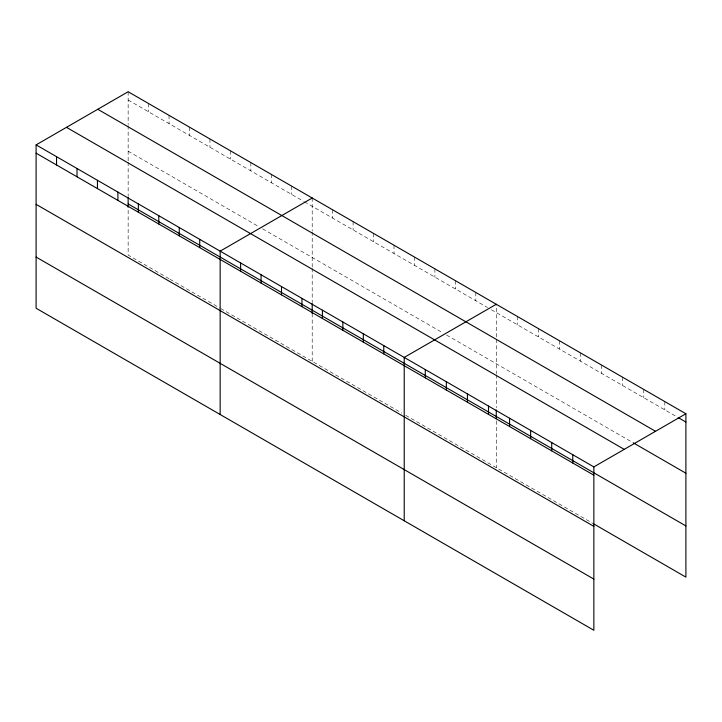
<?xml version="1.0" encoding="UTF-8"?>
<svg xmlns="http://www.w3.org/2000/svg" width="722" height="722" viewBox="0 0 722 722"><rect width="100%" height="100%" fill="white"/><g stroke="black" fill="none" stroke-linecap="round" stroke-linejoin="round"><path stroke-width="0.54" stroke-dasharray="3.61 2.71" d="M496.267 337.03L496.267 304.269M128.146 100.024L303.439 201.23M304.413 201.799L487.503 307.5M491.393 309.747L677.281 417.063M128.146 151.205L258.647 226.546M262.537 228.793L442.703 332.806M446.593 335.062L632.264 442.252M169.047 278.719L128.146 255.101L128.146 208.378M170.022 279.279L219.687 307.951M220.661 308.52L401.802 413.092M405.692 415.34L592.997 523.477M664.827 401.594L664.827 409.879M643.762 389.429L643.762 397.714M622.689 377.263L622.689 385.548M601.616 365.097L601.616 373.382M580.542 352.932L580.542 361.217M559.478 340.766L559.478 349.051M538.404 328.6L538.404 336.885M517.331 316.435L517.331 324.719M496.267 339.259L496.267 373.617M496.267 374.718L496.267 407.668M496.267 420.908L496.267 467.63M475.816 292.464L475.816 300.749M455.365 280.659L455.365 288.944M434.915 268.846L434.915 277.14M414.464 257.041L414.464 265.326M394.013 245.236L394.013 253.521M373.554 233.423L373.554 241.717M353.103 221.618L353.103 229.912M332.652 209.813L332.652 218.098M312.202 198.008L312.202 230.769M312.202 231.879L312.202 267.357M312.202 268.449L312.202 302.5M312.202 313.528L312.202 361.37M291.751 186.195L291.751 194.489M271.301 174.39L271.301 182.675M250.85 162.585L250.85 170.87M230.399 150.772L230.399 159.066M209.949 138.967L209.949 147.261M189.498 127.162L189.498 135.447M169.047 115.358L169.047 123.642M148.597 103.544L148.597 111.838M128.146 91.739L128.146 124.5M128.146 125.619L128.146 161.087M128.146 162.188L128.146 196.24"/><path stroke-width="1.08" d="M36.1 144.878L593.854 466.899L593.854 630.261L36.1 308.24L36.1 144.878L128.146 91.739L685.9 413.76L685.9 577.122L593.953 524.037M312.202 198.008L220.156 251.148L220.156 414.509M496.267 304.269L404.221 357.417L404.221 520.779M593.854 466.899L685.9 413.76M678.238 417.623L685.9 422.045M97.768 109.275L655.522 431.296M633.221 442.803L685.9 473.217M66.478 127.343L624.232 449.364M128.146 203.929L685.9 525.941M36.1 153.172L593.854 475.184M36.1 204.344L593.854 526.365M36.1 257.068L593.854 579.089M572.781 454.734L572.781 463.019M551.716 442.568L551.716 450.853M530.643 430.402L530.643 438.687M509.57 418.237L509.57 426.531M496.267 409.87L496.267 418.679M488.496 406.071L488.496 414.365M467.432 393.905L467.432 402.199M446.358 381.739L446.358 390.033M425.285 369.574L425.285 377.868M383.77 345.603L383.77 353.897M363.319 333.799L363.319 342.084M342.869 321.994L342.869 330.279M322.409 310.18L322.409 318.474M312.202 303.601L312.202 313.528M301.958 298.376L301.958 306.66M281.508 286.571L281.508 294.856M261.057 274.766L261.057 283.051M240.607 262.952L240.607 271.246M199.705 239.343L199.705 247.628M179.255 227.529L179.255 235.823M158.804 215.725L158.804 224.019M138.353 203.92L138.353 212.205M128.146 197.341L128.146 207.268M117.903 192.115L117.903 200.4M97.452 180.301L97.452 188.595M77.001 168.497L77.001 176.782M56.551 156.692L56.551 164.977"/></g></svg>
